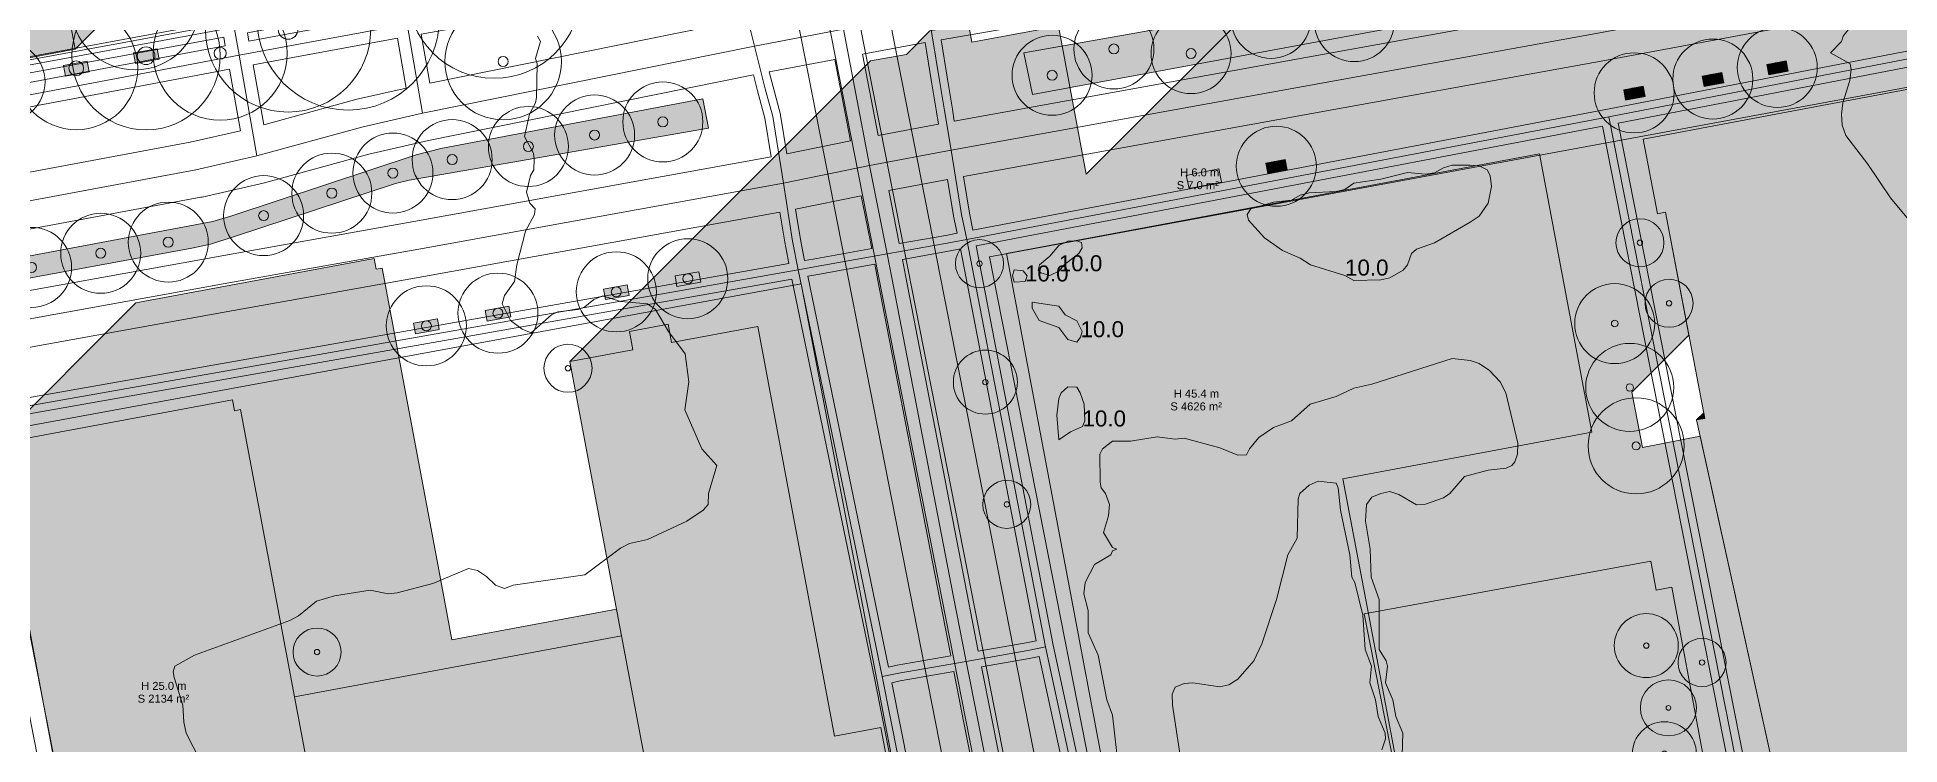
# Model space of a CAD drawing. Header units: metres. Extents: x -8 to 1190, y -11 to 1223.
# Drawn here: x 789.3 to 1022, y 261 to 349.5 of the extents above; entities that cross this region are included whole.
import ezdxf

# ---------------------------------------------------------------- set-up
doc = ezdxf.new("R2010")
doc.units = ezdxf.units.M
doc.header["$MEASUREMENT"] = 0
for name, color, linetype, lineweight, true_color in [('TPX_BUILDING_AREAS_TEXT', 7, 'CONTINUOUS', 0, 0x000000), ('TPX_BUILDING_HEIGHTS_TEXT', 7, 'CONTINUOUS', 0, 0x000000), ('TPX_BUILDINGS', 7, 'CONTINUOUS', 0, 0x000000), ('TPX_BUILDINGS_HATCH', 7, 'CONTINUOUS', 0, 0xf0f0f0), ('TPX_BUILDINGS_SHADOWS_HATCH', 7, 'CONTINUOUS', 0, 0x000000), ('TPX_BUILDINGS_SHADOWS_OUTLINES', 7, 'CONTINUOUS', 0, 0x000000), ('TPX_CADASTRES', 7, 'CONTINUOUS', 0, 0x646464), ('TPX_CONTOUR_LINES_5M', 7, 'CONTINUOUS', 0, 0x969696), ('TPX_CONTOUR_LINES_5M_TEXT', 7, 'CONTINUOUS', 0, 0x000000), ('TPX_RAILWAYS_AXES', 7, 'CONTINUOUS', 0, 0x464646), ('TPX_ROADS_AXES', 7, 'CONTINUOUS', 0, 0x323232), ('TPX_ROADS_CONTOURS', 7, 'CONTINUOUS', 0, 0x646464), ('TPX_VEGETATION_GREEN_SPACES', 7, 'CONTINUOUS', 0, 0x58ba48), ('TPX_VEGETATION_GREEN_SPACES_HATCH', 7, 'CONTINUOUS', 0, 0x58ba48), ('TPX_VEGETATION_TREES_INDIVIDUAL', 7, 'CONTINUOUS', 0, 0x136734)]:
    doc.layers.add(name, color=color, linetype=linetype, lineweight=lineweight, true_color=true_color)
doc.styles.add('TPX_TEXTE', font='arial.ttf')

# ---------------------------------------------------------------- blocks, each defined once
blk = doc.blocks.new('TREETR003_CR030')
at = {"layer": 'TPX_VEGETATION_TREES_INDIVIDUAL'}
for radius in [3, 0.333]:
    blk.add_circle((0, 0, 0.04), radius, dxfattribs=at)
blk = doc.blocks.new('TREETR003_CR035')
at = {"layer": 'TPX_VEGETATION_TREES_INDIVIDUAL'}
for radius in [3.5, 0.292]:
    blk.add_circle((0, 0, 0.04), radius, dxfattribs=at)
blk = doc.blocks.new('TREETR008_CR084')
at = {"layer": 'TPX_VEGETATION_TREES_INDIVIDUAL'}
for radius in [8.36, 0.75]:
    blk.add_circle((0, 0, 0.04), radius, dxfattribs=at)
blk = doc.blocks.new('TREETR006_CR073')
at = {"layer": 'TPX_VEGETATION_TREES_INDIVIDUAL'}
for radius in [7.28, 0.625]:
    blk.add_circle((0, 0, 0.04), radius, dxfattribs=at)
blk = doc.blocks.new('TREETR005_CR060')
at = {"layer": 'TPX_VEGETATION_TREES_INDIVIDUAL'}
for radius in [6, 0.5]:
    blk.add_circle((0, 0, 0.04), radius, dxfattribs=at)
blk = doc.blocks.new('TREETR011_CR093')
at = {"layer": 'TPX_VEGETATION_TREES_INDIVIDUAL'}
for radius in [9.27, 1.1]:
    blk.add_circle((0, 0, 0.04), radius, dxfattribs=at)
blk = doc.blocks.new('TREETR014_CR114')
at = {"layer": 'TPX_VEGETATION_TREES_INDIVIDUAL'}
for radius in [11.39, 1.36]:
    blk.add_circle((0, 0, 0.04), radius, dxfattribs=at)
blk = doc.blocks.new('TREETR005_CR055')
at = {"layer": 'TPX_VEGETATION_TREES_INDIVIDUAL'}
for radius in [5.5, 0.458]:
    blk.add_circle((0, 0, 0.04), radius, dxfattribs=at)
blk = doc.blocks.new('TREETR003_CR040')
at = {"layer": 'TPX_VEGETATION_TREES_INDIVIDUAL'}
for radius in [4, 0.333]:
    blk.add_circle((0, 0, 0.04), radius, dxfattribs=at)
blk = doc.blocks.new('TREETR006_CR050')
at = {"layer": 'TPX_VEGETATION_TREES_INDIVIDUAL'}
for radius in [5, 0.625]:
    blk.add_circle((0, 0, 0.04), radius, dxfattribs=at)
blk = doc.blocks.new('TREETR007_CR080')
at = {"layer": 'TPX_VEGETATION_TREES_INDIVIDUAL'}
for radius in [8, 0.667]:
    blk.add_circle((0, 0, 0.04), radius, dxfattribs=at)
blk = doc.blocks.new('TREETR004_CR050')
at = {"layer": 'TPX_VEGETATION_TREES_INDIVIDUAL'}
for radius in [5, 0.417]:
    blk.add_circle((0, 0, 0.04), radius, dxfattribs=at)
blk = doc.blocks.new('TREETR009_CR077')
at = {"layer": 'TPX_VEGETATION_TREES_INDIVIDUAL'}
for radius in [7.68, 0.914]:
    blk.add_circle((0, 0, 0.04), radius, dxfattribs=at)
blk = doc.blocks.new('TREETR013_CR109')
at = {"layer": 'TPX_VEGETATION_TREES_INDIVIDUAL'}
for radius in [10.86, 1.29]:
    blk.add_circle((0, 0, 0.04), radius, dxfattribs=at)
blk = doc.blocks.new('TREETR012_CR103')
at = {"layer": 'TPX_VEGETATION_TREES_INDIVIDUAL'}
for radius in [10.33, 1.23]:
    blk.add_circle((0, 0, 0.04), radius, dxfattribs=at)

msp = doc.modelspace()

# ---------------------------------------------------------------- hatches: boundary and pattern name
at = {"layer": 'TPX_BUILDINGS_HATCH'}
for points in [[(785.18, 392.19), (769.22, 389.2), (771.04, 379.52), (772.33, 379.77), (773.92, 371.37), (772.05, 371.02), (773.61, 362.79), (775.46, 363.14), (776.96, 355.17), (776.15, 355.02), (778.05, 344.96), (794.03, 347.95), (792.13, 358.02), (790.8, 357.76), (789.64, 363.92), (791.71, 364.31), (789.37, 376.71), (787.31, 376.33), (786.18, 382.35), (787, 382.51), (785.84, 388.65), (785.18, 392.19)], [(1053.81, 348.77), (989.95, 336.74), (991.72, 327.4), (992.73, 327.59), (997.63, 301.81), (996.62, 301.62), (1010, 240.89), (1025.49, 243.81), (1025.77, 242.33), (1056.57, 248.14), (1056.29, 249.61), (1072.08, 252.58), (1053.81, 348.77)], [(976.98, 334.88), (910.4, 322.41), (928.06, 228.71), (934.76, 229.97), (935.16, 227.83), (963.93, 233.21), (963.53, 235.35), (960.53, 251.27), (955.61, 277.4), (952.42, 294.28), (983.54, 300.1), (976.98, 334.88)], [(936.91, 333.01), (932.85, 332.19), (933.19, 330.54), (937.25, 331.36), (936.91, 333.01)], [(863.7, 310.4), (855.83, 308.94), (862.27, 274.65), (871.71, 224.53), (878.29, 225.76), (879.44, 219.61), (890.64, 221.69), (889.97, 225.24), (901.4, 227.37), (894.68, 263.18), (888.91, 262.11), (879.32, 313.31), (868.52, 311.29), (868.09, 313.6), (863.26, 312.7), (863.7, 310.4)], [(813.68, 304.15), (783.93, 298.59), (795.26, 238.35), (797.3, 238.74), (798.79, 230.78), (827.24, 236.1), (821.42, 267.02), (814.68, 302.92), (813.93, 302.78), (813.68, 304.15)], [(862.27, 274.65), (821.42, 267.02), (827.24, 236.1), (832.83, 206.43), (873.69, 214.08), (871.71, 224.53), (862.27, 274.65)]]:
    msp.add_hatch(color=256, dxfattribs=at).paths.add_polyline_path(points)
at = {"layer": 'TPX_BUILDINGS_SHADOWS_HATCH'}
for points in [[(802.1, 422.08), (769.22, 389.2), (785.18, 392.19), (785.84, 388.65), (787, 382.51), (786.18, 382.35), (787.31, 376.33), (789.37, 376.71), (791.71, 364.31), (789.64, 363.92), (790.8, 357.76), (792.13, 358.02), (794.03, 347.95), (826.91, 380.83), (825.01, 390.9), (823.68, 390.64), (822.78, 395.39), (824.59, 397.19), (822.25, 409.59), (820.2, 409.21), (819.65, 412.1), (806.23, 409.57), (804.41, 419.11), (805.46, 419.32), (804.84, 422.6), (802.1, 422.08)], [(801.6, 316.27), (783.93, 298.59), (813.68, 304.15), (813.93, 302.78), (814.68, 302.92), (821.42, 267.02), (862.27, 274.65), (861.64, 277.98), (841.09, 274.14), (839.1, 284.7), (832.35, 320.6), (831.61, 320.46), (831.36, 321.82), (801.6, 316.27)], [(997.5, 302.5), (996.62, 301.62), (997.63, 301.81), (997.5, 302.5)]]:
    msp.add_hatch(color=256, dxfattribs=at).paths.add_polyline_path(points)
h = msp.add_hatch(color=256, dxfattribs=at)
h.paths.add_polyline_path([(820.76, 197.94), (806.69, 183.87), (836.02, 189.59), (840.65, 165.95), (844.31, 166.66), (847.28, 151.46), (843.73, 150.78), (848.34, 127.27), (856.49, 135.43), (845.69, 189.97), (905.07, 201.65), (917.36, 139.52), (916.85, 139.42), (914.25, 136.81), (913.85, 138.83), (857.99, 127.84), (857.85, 128.59), (836.26, 124.42), (823.99, 112.15), (901.47, 127.13), (902.15, 123.62), (906.22, 124.41), (910.47, 102.59), (911.38, 97.88), (920.42, 99.63), (925.91, 71.36), (917.29, 69.69), (921.09, 50.11), (922.2, 44.43), (907.92, 41.66), (909.52, 33.38), (859.88, 23.78), (843.21, 7.11), (873.49, 12.9), (875.98, 0), (889.94, 0), (886.76, 13.78), (886.21, 16.22), (941.2, 27.18), (946.63, 0), (971.8, 0), (969.06, 13.62), (960.15, 57.8), (968.89, 59.55), (967.59, 65.96), (936.16, 59.69), (936.11, 59.97), (978.93, 102.79), (973.41, 101.7), (967.92, 129.23), (967.32, 132.23), (960.89, 130.95), (961.3, 128.86), (950.16, 126.65), (943.77, 158.69), (944.71, 158.87), (944.19, 161.47), (938.14, 160.31), (939.31, 161.47), (931.01, 203.11), (948.79, 206.64), (947.72, 211.96), (980.05, 218.37), (986.46, 186.29), (999.41, 188.86), (1000.36, 184.08), (1007.79, 146.81), (1015.14, 109.96), (1003.67, 107.69), (974.26, 78.28), (1019.42, 87.35), (1031.95, 25.21), (1037.02, 0), (1050.86, 0), (1055.22, 4.36), (1055.04, 5.24), (1052.65, 14.83), (1050.31, 28.52), (1038.61, 90.39), (1101.74, 102.52), (1113.86, 39.95), (1115.19, 31.82), (1116.17, 26.52), (1106.13, 24.67), (1106.71, 21.57), (1099.18, 20.19), (1098.61, 23.29), (1083.08, 20.43), (1084.08, 15.6), (1117.36, 22.46), (1122.01, 0), (1141.64, 0), (1135.67, 31.11), (1134.43, 37.86), (1133.31, 44), (1124.2, 90.89), (1127.67, 91.56), (1126.46, 97.9), (1128.2, 98.34), (1126.92, 105.47), (1156.02, 111.37), (1157.69, 102.89), (1171.48, 105.51), (1171.23, 106.82), (1176.69, 107.86), (1177.96, 101.21), (1182.56, 102.09), (1184.57, 91.62), (1184.57, 144.83), (1162.74, 140.41), (1168.24, 145.92), (1158.22, 144.02), (1159.56, 137.23), (1158.47, 137.02), (1146, 124.55), (1144.13, 134.22), (1118.27, 129.17), (1117.34, 133.89), (1116.58, 138.22), (1105.52, 136.09), (1099.25, 167.18), (1054.1, 158.12), (1041.12, 145.14), (1035.3, 174.32), (1037.28, 176.3), (1036.04, 182.51), (1023.36, 180.13), (1016.57, 215.9), (1013.66, 215.33), (1010.25, 232.41), (1016.78, 238.94), (1016.17, 242.05), (1010, 240.89), (997.07, 299.61), (989.84, 298.19), (988.54, 305.1), (995.65, 312.21), (992.73, 327.59), (991.72, 327.4), (989.95, 336.74), (1053.81, 348.77), (1072.08, 252.58), (1087.43, 267.92), (1069.15, 364.12), (1011.67, 353.28), (1009.08, 366.99), (942.5, 354.51), (920.33, 332.35), (916.86, 350.86), (906.07, 348.84), (905.64, 351.14), (900.81, 350.25), (897.89, 347.32), (893.38, 346.49), (855.83, 308.94), (863.7, 310.4), (863.26, 312.7), (868.09, 313.6), (868.52, 311.29), (879.32, 313.31), (888.91, 262.11), (894.68, 263.18), (901.4, 227.37), (889.97, 225.24), (890.64, 221.69), (879.44, 219.61), (878.8, 223.08), (877.31, 221.59), (876.59, 225.44), (871.71, 224.53), (873.69, 214.08), (868.9, 213.18), (851.61, 195.89), (850.09, 203.66), (820.76, 197.94)])
h.paths.add_polyline_path([(910.4, 322.41), (976.98, 334.88), (983.54, 300.1), (952.42, 294.28), (955.61, 277.4), (960.53, 251.27), (985.15, 255.88), (988.56, 256.52), (988.4, 257.37), (997.12, 259.01), (999.27, 247.58), (994.79, 246.74), (995.8, 241.39), (963.53, 235.35), (963.93, 233.21), (935.16, 227.83), (934.76, 229.97), (928.06, 228.71), (910.4, 322.41)], flags=16)
h.paths.add_polyline_path([(932.85, 332.19), (936.91, 333.01), (937.25, 331.36), (933.19, 330.54), (932.85, 332.19)], flags=16)
at = {"layer": 'TPX_VEGETATION_GREEN_SPACES_HATCH'}
for points in [[(1002.56, 363.49), (912.56, 347.5), (913.63, 342.32), (1003.25, 358.94), (1006.23, 359.56), (1008.75, 360.2), (1029.29, 366.82), (1031.9, 367.46), (1075.66, 375.38), (1074.73, 381.22), (1059.31, 376.23), (1035.16, 372.1), (1031.36, 371.36), (1027.37, 370.38), (1010.66, 365.51), (1006.23, 364.18), (1002.56, 363.49)], [(804.25, 348.03), (801.29, 347.5), (801.53, 346.17), (804.5, 346.71), (804.25, 348.03)], [(795.51, 346.47), (792.55, 345.93), (792.79, 344.6), (795.76, 345.14), (795.51, 346.47)], [(999.76, 345.06), (997.33, 344.59), (997.57, 343.3), (1000, 343.77), (999.76, 345.06)], [(1007.82, 346.51), (1005.39, 346.04), (1005.63, 344.75), (1008.06, 345.22), (1007.82, 346.51)], [(989.94, 343.34), (987.51, 342.87), (987.75, 341.58), (990.18, 342.05), (989.94, 343.34)], [(811.22, 326.41), (781.73, 320.89), (782.29, 318.28), (808.58, 323.1), (810.94, 323.6), (813.91, 324.56), (834.05, 331.18), (835.73, 331.59), (873.16, 338.08), (872.43, 341.78), (839.69, 335.55), (836.63, 334.78), (813.6, 327.14), (811.22, 326.41)], [(945.22, 334.17), (942.79, 333.7), (943.04, 332.41), (945.47, 332.88), (945.22, 334.17)], [(871.93, 320.15), (868.97, 319.63), (869.2, 318.29), (872.18, 318.83), (871.93, 320.15)], [(862.99, 318.53), (860.03, 317.99), (860.27, 316.67), (863.24, 317.2), (862.99, 318.53)], [(839.27, 314.27), (836.3, 313.73), (836.54, 312.4), (839.51, 312.94), (839.27, 314.27)], [(848.21, 315.85), (845.25, 315.31), (845.49, 313.98), (848.46, 314.52), (848.21, 315.85)]]:
    msp.add_hatch(color=256, dxfattribs=at).paths.add_polyline_path(points)

# ---------------------------------------------------------------- linework, layer by layer
at = {"layer": 'TPX_BUILDINGS', "elevation": 0.04}
for points in [[(785.18, 392.19), (769.22, 389.2), (771.04, 379.52), (772.33, 379.77), (773.92, 371.37), (772.05, 371.02), (773.61, 362.79), (775.46, 363.14), (776.96, 355.17), (776.15, 355.02), (778.05, 344.96), (794.03, 347.95), (792.13, 358.02), (790.8, 357.76), (789.64, 363.92), (791.71, 364.31), (789.37, 376.71), (787.31, 376.33), (786.18, 382.35), (787, 382.51), (785.84, 388.65)], [(1053.81, 348.77), (989.95, 336.74), (991.72, 327.4), (992.73, 327.59), (997.63, 301.81), (996.62, 301.62), (1010, 240.89), (1025.49, 243.81), (1025.77, 242.33), (1056.57, 248.14), (1056.29, 249.61), (1072.08, 252.58)], [(976.98, 334.88), (910.4, 322.41), (928.06, 228.71), (934.76, 229.97), (935.16, 227.83), (963.93, 233.21), (963.53, 235.35), (960.53, 251.27), (955.61, 277.4), (952.42, 294.28), (983.54, 300.1)], [(936.91, 333.01), (932.85, 332.19), (933.19, 330.54), (937.25, 331.36)], [(863.7, 310.4), (855.83, 308.94), (862.27, 274.65), (871.71, 224.53), (878.29, 225.76), (879.44, 219.61), (890.64, 221.69), (889.97, 225.24), (901.4, 227.37), (894.68, 263.18), (888.91, 262.11), (879.32, 313.31), (868.52, 311.29), (868.09, 313.6), (863.26, 312.7)], [(813.68, 304.15), (783.93, 298.59), (795.26, 238.35), (797.3, 238.74), (798.79, 230.78), (827.24, 236.1), (821.42, 267.02), (814.68, 302.92), (813.93, 302.78)], [(862.27, 274.65), (821.42, 267.02), (827.24, 236.1), (832.83, 206.43), (873.69, 214.08), (871.71, 224.53)]]:
    msp.add_lwpolyline(points, close=True, dxfattribs=at)
at = {"layer": 'TPX_BUILDINGS_SHADOWS_OUTLINES', "elevation": 0.04}
for points in [[(787.31, 376.33), (789.37, 376.71), (791.71, 364.31), (789.64, 363.92), (790.8, 357.76), (792.13, 358.02), (794.03, 347.95), (826.91, 380.83), (825.01, 390.9), (823.68, 390.64), (822.78, 395.39), (824.59, 397.19), (822.25, 409.59), (820.2, 409.21), (819.65, 412.1), (806.23, 409.57), (804.41, 419.11), (805.46, 419.32), (804.84, 422.6), (802.1, 422.08), (769.22, 389.2)], [(1069.15, 364.12), (1011.67, 353.28), (1009.08, 366.99), (942.5, 354.51), (920.33, 332.35), (916.86, 350.86), (906.07, 348.84), (905.64, 351.14), (900.81, 350.25), (897.89, 347.32), (893.38, 346.49), (855.83, 308.94), (863.7, 310.4), (863.26, 312.7), (868.09, 313.6), (868.52, 311.29), (879.32, 313.31), (888.91, 262.11), (894.68, 263.18), (901.4, 227.37)], [(1010, 240.89), (997.07, 299.61), (989.84, 298.19), (988.54, 305.1), (995.65, 312.21), (992.73, 327.59), (991.72, 327.4), (989.95, 336.74), (1053.81, 348.77)]]:
    msp.add_lwpolyline(points, dxfattribs=at)
for points in [[(910.4, 322.41), (976.98, 334.88), (983.54, 300.1), (952.42, 294.28), (955.61, 277.4), (960.53, 251.27), (985.15, 255.88), (988.56, 256.52), (988.4, 257.37), (997.12, 259.01), (999.27, 247.58), (994.79, 246.74), (995.8, 241.39), (963.53, 235.35), (963.93, 233.21), (935.16, 227.83), (934.76, 229.97), (928.06, 228.71)], [(932.85, 332.19), (936.91, 333.01), (937.25, 331.36), (933.19, 330.54)], [(801.6, 316.27), (783.93, 298.59), (813.68, 304.15), (813.93, 302.78), (814.68, 302.92), (821.42, 267.02), (862.27, 274.65), (861.64, 277.98), (841.09, 274.14), (839.1, 284.7), (832.35, 320.6), (831.61, 320.46), (831.36, 321.82)], [(997.5, 302.5), (996.62, 301.62), (997.63, 301.81)]]:
    msp.add_lwpolyline(points, close=True, dxfattribs=at)
at = {"layer": 'TPX_CADASTRES', "elevation": 0.02}
msp.add_lwpolyline([(773.79, 343.96), (875.47, 362.7), (865.7, 414.52), (832.9, 408.57), (822.74, 462.45), (855.53, 468.49), (843.04, 534.74), (840.47, 548.37), (835.19, 547.39), (814.88, 543.65), (811.98, 559.01), (826.76, 561.74), (837.57, 563.73), (836.18, 571.13), (835.22, 576.2), (826.14, 624.36), (792.86, 617.91), (769.77, 613.43)], dxfattribs=at)
for points in [[(1053.71, 348.88), (908.24, 322.01), (927.64, 223.62), (964.35, 230.36), (955.08, 277.39), (990.91, 283.97), (991.58, 280.36), (993.51, 280.71), (1001.58, 237.2), (1073.03, 250.33)], [(884.71, 318.63), (783.4, 300.03), (802.9, 200.52), (803.82, 200.69), (797.85, 231.17), (828.32, 236.89), (834.29, 206.41), (903.68, 219.45)], [(990.91, 283.97), (955.08, 277.39), (964.35, 230.36), (1001.58, 237.2), (993.51, 280.71), (991.58, 280.36)]]:
    msp.add_lwpolyline(points, close=True, dxfattribs=at)
at = {"layer": 'TPX_CONTOUR_LINES_5M', "elevation": 0.05}
for points in [[(1022.98, 358.68), (1021.97, 358.08), (1020.36, 356.58), (1019.9, 355.89), (1019.73, 354.34), (1018.62, 353.7), (1018.34, 353.1), (1016.6, 351.7), (1014.91, 349.61), (1014.72, 348.92), (1013.34, 347.52), (1015.81, 346.13), (1015.93, 345.43), (1015.75, 344.04), (1014.9, 341.25), (1014.73, 339.85), (1014.79, 338.46), (1015.26, 337.16), (1018.02, 333.58), (1020.85, 329.38), (1023.7, 325.91)], [(809.64, 259.06), (807.88, 262.47), (807.57, 263.87), (807.47, 265.96), (806.36, 269.44), (806.27, 270.14), (806.46, 270.84), (808.92, 272.23), (820.82, 276.57), (821.93, 277.15), (824.17, 278.98), (826.4, 279.64), (830.87, 280.37), (833.11, 279.9), (834.23, 280.03), (838.7, 281.17), (843.17, 283.08), (844.28, 282.79), (845.4, 282.06), (846.52, 280.97), (847.64, 280.55), (848.75, 280.97), (857.69, 282.27), (862.16, 285.58), (863.28, 286.17), (865.52, 286.69), (870.44, 288.96), (872.5, 290.36), (873.09, 291.05), (873.15, 292.45), (874.17, 295.93), (872.32, 298.03), (870.18, 302.91), (870.69, 306.39), (870.22, 309.88), (868.14, 312.67), (866.51, 315.45), (865.52, 316.15), (862.16, 316.41), (859.93, 317.12), (858.81, 316.69), (857.69, 315.78), (856.88, 315.45), (854.34, 315.12), (853.54, 314.76), (850.99, 312.51), (849.87, 312.99), (848.42, 314.06), (847.37, 316.15), (847.64, 317.18), (848.9, 318.94), (849.19, 321.03), (850.3, 325.21), (851.41, 327.3), (851.47, 328), (850.83, 328.7), (850.42, 330.09), (850.91, 332.18), (851.32, 332.88), (851.37, 334.28), (851.26, 334.97), (850.16, 337.06), (850.8, 339.85), (851.52, 341.25), (851.64, 341.94), (851.75, 346.13), (851.51, 346.82), (852.16, 348.92), (851.79, 349.61)], [(964.97, 333.13), (963.86, 332.52), (962.74, 332.35), (960.5, 332.56), (957.15, 331.7), (953.8, 331.24), (952.68, 330.41), (951.56, 330.19), (948.21, 330), (947.09, 329.72), (945.98, 329.11), (943.74, 328.86), (940.91, 328), (940.45, 327.3), (940.63, 326.61), (942.62, 324.4), (944.86, 322.8), (947.09, 321.84), (948.35, 321.03), (952.68, 319.67), (953.8, 319.07), (957.15, 319.14), (958.27, 319.37), (959.95, 320.33), (960.51, 321.03), (960.99, 322.42), (961.62, 322.99), (963.86, 323.78), (968.33, 326.36), (969.44, 327.08), (970.55, 328.7), (970.97, 330.79), (970.81, 332.18), (970.45, 332.88), (969.44, 333.37), (968.33, 333.49), (966.09, 333.46), (964.97, 333.13)], [(918.04, 323.99), (916.92, 323.41), (915.8, 322.1), (914.5, 321.03), (914.34, 320.33), (914.69, 320), (915.8, 319.7), (916.92, 320.21), (917.6, 321.03), (919.44, 322.42), (919.83, 323.12), (919.74, 323.82), (919.16, 324.02), (918.04, 323.99)], [(911.33, 320.38), (911.12, 319.64), (911.33, 318.83), (912.7, 318.94), (912.97, 319.64), (912.45, 320.26), (911.33, 320.38)], [(913.57, 316.36), (913.57, 315.58), (914.45, 314.06), (916.92, 313.19), (918.04, 311.7), (919.16, 311.34), (919.63, 311.97), (919.82, 312.67), (919.16, 314), (917.72, 314.76), (916.92, 315.86), (913.57, 316.36)], [(966.09, 309.29), (956.03, 306.1), (953.8, 305.61), (951.56, 304.55), (948.31, 303.6), (945.98, 301.52), (943.74, 300.67), (941.92, 299.42), (940.75, 298.03), (940.39, 297.26), (939.27, 297.24), (937.04, 298.14), (932.57, 299.34), (931.45, 299.22), (929.21, 299.53), (925.86, 298.96), (923.63, 298.96), (922.39, 298.03), (922.05, 297.33), (922.08, 293.84), (922.22, 293.15), (922.76, 292.45), (923.24, 291.05), (923.14, 289.66), (922.5, 287.57), (923.63, 285.7), (924.15, 285.48), (923.63, 285.26), (923.4, 284.78), (921.39, 283.56), (920.23, 281.29), (920.04, 279.9), (920.6, 277.81), (920.58, 275.02), (921.84, 272.23), (922.94, 266.65), (923.63, 264.74), (924.74, 254.79)], [(959.73, 256.89), (959.89, 262.47), (959.04, 264.56), (958.65, 266.65), (957.76, 268.75), (957.97, 270.84), (957.83, 271.53), (956.96, 272.93), (956.95, 279.2), (955.96, 281.99), (955.81, 285.48), (955.24, 288.96), (955.38, 291.05), (956.03, 291.98), (957.14, 292.45), (958.27, 292.69), (959.39, 292.31), (961.62, 291), (962.74, 291.09), (964.97, 291.88), (965.8, 292.45), (967.62, 294.54), (970.56, 295.33), (972.8, 295.61), (973.52, 295.93), (973.91, 296.38), (974.25, 297.33), (974.26, 298.72), (972.76, 305), (972.05, 306.39), (970.74, 307.79), (969.44, 308.7), (968.33, 309.06), (966.09, 309.29)], [(918.04, 305.75), (917.21, 305), (916.91, 304.3), (916.66, 302.21), (916.92, 299.12), (918.38, 300.12), (919.88, 300.81), (920.19, 301.51), (920.1, 303.6), (919.6, 305), (919.16, 305.73), (918.04, 305.75)], [(949.33, 293.96), (948.21, 293.47), (947.04, 292.45), (946.82, 291.75), (946.7, 286.87), (945.55, 284.78), (944.14, 279.2), (942.27, 273.63), (941.3, 271.53), (939.27, 269.22), (938.15, 268.5), (937.04, 268.29), (933.68, 268.78), (932.57, 268.67), (931.45, 268.22), (931.08, 267.35), (931.11, 265.96), (933.05, 253.41)], [(957.28, 260.38), (957.72, 261.77), (957.71, 262.47), (956.81, 264.56), (956.48, 266.65), (955.8, 268.75), (955.98, 270.84), (955.2, 272.93), (954.92, 277.22), (953.9, 281.29), (953.55, 281.99), (953.28, 284.78), (952.13, 290.36), (951.83, 293.15), (951.56, 293.72), (949.33, 293.96)]]:
    msp.add_lwpolyline(points, dxfattribs=at)
at = {"layer": 'TPX_RAILWAYS_AXES', "elevation": 0.03}
for points in [[(722.46, 1218.59), (758.46, 1044), (792.67, 863.15), (833.81, 650.85), (840.42, 586.33), (846.61, 543.34), (856.45, 493.04), (884.29, 351.45), (916.92, 185.38), (919.58, 171.87), (926.28, 137.79), (935.34, 69.5), (942.77, 31.69), (949, 0)], [(968.98, 0), (962.05, 35.36), (954.91, 73.39), (937.42, 139.94), (934.76, 153.49), (895.39, 353.76), (867.6, 495.21), (857.4, 545.98), (849.42, 587.62), (842.81, 652.13), (802.16, 864.65), (767.5, 1045.86), (734.29, 1218.59)], [(960.86, 0), (954.23, 33.88), (946.95, 71.82), (933.71, 139.22), (931.06, 152.71), (930.22, 156.97), (927.57, 170.42), (891.69, 352.99), (863.88, 494.49), (855.24, 526.27), (841.36, 554.35), (823.35, 579.93), (801.65, 602.4), (776.79, 621.19)], [(774.21, 615.9), (798.51, 597.87), (819.78, 576.27), (837.53, 551.63), (851.32, 524.54), (860.16, 493.76), (887.99, 352.22), (920.63, 186.17), (923.31, 172.5), (923.9, 169.47), (926.57, 155.95), (929.99, 138.51), (943.24, 71.05), (950.67, 33.27), (957.15, 0)]]:
    msp.add_lwpolyline(points, dxfattribs=at)
at = {"layer": 'TPX_ROADS_AXES', "elevation": 0.03}
for points in [[(837.43, 339.98), (835.51, 351.08), (834.86, 354.57), (834.55, 356.67), (835.85, 364.52), (839.92, 372.89), (838.87, 384.09), (835.64, 391.71), (829.03, 396.76), (821.46, 398.52), (812.91, 396.34), (807.2, 392.97), (805.65, 392.05), (801.42, 386.37), (801.2, 379.23)], [(783.4, 345.1), (809.69, 349.94), (813.89, 350.71), (834.86, 354.57), (839.77, 355.47), (865.2, 360.15), (867.29, 360.37), (869.82, 360.19), (872.48, 359.59), (874.72, 359.27), (876.4, 359.34), (879.17, 359.9), (887.94, 361.35), (896.79, 362.8), (898.28, 363.06), (898.8, 363.15), (1049.51, 390.04)], [(801.2, 379.23), (803.68, 368.7), (810.5, 362.08), (813.49, 352.72), (813.89, 350.71), (814.5, 347.2), (816.73, 334.64)], [(893.26, 333.43), (903.45, 335.33), (983.61, 349.84), (1032.45, 358.96), (1057.98, 363.7), (1085.91, 368.99), (1092, 370.39), (1100.88, 372.14)], [(878.84, 356.75), (876.74, 357.49), (873.98, 357.68), (871.54, 357.54), (835.51, 351.08), (814.5, 347.2), (798.52, 344.18), (784.1, 341.47)], [(877.11, 355.57), (878.91, 348.35), (880.24, 343.01), (881.17, 339.55), (882.5, 331.24), (883.66, 323.99), (884.35, 320.39), (894.86, 269.57), (904.82, 219.38), (905.22, 217.15), (906.21, 212.2), (907.07, 207.82), (907.81, 204.69), (922.25, 133.97), (927.41, 105.99), (935.51, 62.03), (937.17, 53.33), (941.02, 33.22), (947.21, 2.89), (947.8, 0)], [(776.73, 301.37), (779.94, 301.93), (884.35, 320.39), (886.39, 320.76), (895.46, 322.38), (902.97, 323.71), (905.42, 324.17), (985.65, 339.5), (1042.63, 350.54), (1047.01, 351.4), (1054.63, 352.77)], [(925.93, 223.9), (915.25, 273.26), (905.42, 324.17), (904.76, 327.3), (903.45, 335.33), (902.63, 340.3), (902.02, 344.05), (900.65, 352.43)], [(890.01, 350.46), (878.91, 348.35), (837.43, 339.98), (829.83, 338.24), (816.73, 334.64), (809.09, 332.9), (780.7, 327.61), (775.41, 326.59), (768.76, 325.28)], [(890.01, 350.46), (893.26, 333.43)], [(1007.29, 229.83), (1005.85, 237.16), (985.65, 339.5)], [(771.22, 311.13), (777.99, 312.4), (813.19, 318.75), (836.94, 322.99), (882.5, 331.24), (893.26, 333.43)], [(905.33, 271.45), (903.71, 279.71), (896.04, 319.37), (895.46, 322.38), (893.26, 333.43)], [(894.86, 269.57), (896.92, 269.98), (905.33, 271.45), (913.05, 272.8), (915.25, 273.26)], [(905.33, 271.45), (906.83, 263.91), (915.38, 220.74), (916.82, 213.72)]]:
    msp.add_lwpolyline(points, dxfattribs=at)
at = {"layer": 'TPX_ROADS_CONTOURS', "elevation": 0.03}
for points in [[(764.53, 389.84), (768.98, 392.34), (789.84, 395.63), (790.44, 394.08), (795.92, 370.28), (795.99, 370.07), (799.86, 362.01), (800.11, 361.69), (806.01, 356.5), (807.84, 352.32), (808.38, 350.71), (783.22, 346.09), (783.16, 346.07), (780.84, 345.49), (776.68, 344.25), (774.34, 343.62), (773.3, 343.4)], [(902.2, 349.14), (994.18, 365.05), (994.29, 365.07), (1007.25, 367.76), (1007.33, 367.78), (1046.45, 376.9), (1058.39, 379.37), (1079.1, 383.28), (1079.65, 383.37), (1080.43, 382.29), (1080.52, 382.18), (1085.49, 377.02), (1088.52, 373.18), (1085.2, 372.42), (1057.34, 367.14), (1031.81, 362.4), (982.97, 353.28), (903.86, 338.96), (903.62, 340.47), (903.01, 344.21)], [(905, 332.05), (984.23, 346.4), (984.25, 346.4), (1033.09, 355.52), (1057.26, 360.01), (1058.48, 354.49), (1056.59, 354.16), (1054.45, 353.76), (1046.84, 352.39), (1042.44, 351.52), (985.46, 340.48), (906.19, 325.34), (905.74, 327.48)], [(837.24, 349.86), (871.72, 356.05), (873.97, 356.18), (876, 356.04), (876.14, 355.33), (877.08, 351.55), (838.31, 343.72)], [(815.54, 349.99), (833.57, 353.32), (833.76, 352.28), (815.72, 348.95)], [(986.82, 338.7), (1042.82, 349.56), (1047.2, 350.42), (1053.84, 351.62), (1074.17, 252), (1074.18, 251.54), (1073.8, 250.97), (1073.07, 250.37), (1006.64, 238.32)], [(773.67, 341.43), (774.83, 341.68), (777.24, 342.33), (781.39, 343.57), (783.61, 344.13), (809.87, 348.95), (812.59, 349.45), (812.77, 348.4), (798.24, 345.66), (783.83, 342.95), (782.3, 342.67), (782.13, 342.63), (780.14, 342.02), (780.07, 342), (777.04, 340.92), (774.56, 340.13), (773.94, 339.99)], [(816.24, 346), (834.29, 349.33), (835.37, 343.1), (829.05, 341.66), (828.91, 341.62), (817.57, 338.5)], [(892.39, 347.34), (900.23, 348.79), (901.03, 343.89), (901.64, 340.14), (901.9, 338.6), (894.33, 337.19)], [(774.51, 337.05), (775.28, 337.22), (775.41, 337.25), (777.97, 338.06), (778.02, 338.08), (781.05, 339.16), (782.92, 339.73), (784.38, 340), (798.8, 342.71), (813.29, 345.45), (814.65, 337.76), (808.38, 336.33), (780.06, 331.05), (775.77, 330.22), (774.68, 336.25)], [(777.02, 323.34), (781.35, 324.17), (809.73, 329.46), (809.87, 329.49), (817.5, 331.23), (817.65, 331.27), (830.69, 334.85), (838.17, 336.56), (878.78, 344.75), (879.27, 342.77), (880.19, 339.34), (880.96, 334.52), (836.32, 326.44), (812.57, 322.19), (778.35, 316.02), (778.1, 317.44), (777.95, 318.2), (777.59, 320.15)], [(880.74, 345.13), (888.95, 346.69), (890.89, 336.52), (882.93, 334.9), (882.16, 339.7), (882.14, 339.81), (881.21, 343.26)], [(906.59, 323.38), (984.86, 338.33), (1004.66, 237.98), (926.71, 225.05), (916.23, 273.46)], [(895.66, 330.32), (903.03, 331.69), (903.77, 327.14), (903.78, 327.09), (904.23, 324.97), (902.79, 324.69), (896.99, 323.66)], [(884.03, 327.98), (892.23, 329.65), (893.54, 323.05), (886.22, 321.74), (885.15, 321.55), (884.64, 324.16)], [(779.6, 309.13), (813.81, 315.3), (837.56, 319.55), (882.07, 327.61), (882.67, 323.83), (883.18, 321.2), (780.74, 303.09), (780.06, 306.57)], [(897.37, 321.7), (903.14, 322.73), (904.62, 323), (914.08, 274.03), (912.86, 273.78), (906.86, 272.73), (905.43, 280.04), (897.76, 319.7)], [(781.12, 301.12), (883.57, 319.24), (893.88, 269.37), (903.64, 220.18), (800.86, 200.5)], [(885.54, 319.59), (886.57, 319.77), (893.92, 321.09), (894.32, 319.04), (902, 279.38), (903.41, 272.13), (896.74, 270.97), (895.64, 270.74)], [(896.04, 268.78), (897.1, 269), (903.8, 270.17), (905.11, 263.57), (913.45, 221.5), (907.01, 220.68), (905.62, 220.5)], [(907.25, 270.77), (913.22, 271.81), (914.48, 272.08), (924.9, 223.97), (924.59, 223.1), (916.92, 221.97), (908.55, 264.25)]]:
    msp.add_lwpolyline(points, close=True, dxfattribs=at)
at = {"layer": 'TPX_VEGETATION_GREEN_SPACES', "elevation": 0}
for points in [[(1002.56, 363.49), (912.56, 347.5), (913.63, 342.32), (1003.25, 358.94), (1006.23, 359.56), (1008.75, 360.2), (1029.29, 366.82), (1031.9, 367.46), (1075.66, 375.38), (1074.73, 381.22), (1059.31, 376.23), (1035.16, 372.1), (1031.36, 371.36), (1027.37, 370.38), (1010.66, 365.51), (1006.23, 364.18)], [(804.25, 348.03), (801.29, 347.5), (801.53, 346.17), (804.5, 346.71)], [(795.51, 346.47), (792.55, 345.93), (792.79, 344.6), (795.76, 345.14)], [(999.76, 345.06), (997.33, 344.59), (997.57, 343.3), (1000, 343.77)], [(1007.82, 346.51), (1005.39, 346.04), (1005.63, 344.75), (1008.06, 345.22)], [(989.94, 343.34), (987.51, 342.87), (987.75, 341.58), (990.18, 342.05)], [(811.22, 326.41), (781.73, 320.89), (782.29, 318.28), (808.58, 323.1), (810.94, 323.6), (813.91, 324.56), (834.05, 331.18), (835.73, 331.59), (873.16, 338.08), (872.43, 341.78), (839.69, 335.55), (836.63, 334.78), (813.6, 327.14)], [(945.22, 334.17), (942.79, 333.7), (943.04, 332.41), (945.47, 332.88)], [(871.93, 320.15), (868.97, 319.63), (869.2, 318.29), (872.18, 318.83)], [(862.99, 318.53), (860.03, 317.99), (860.27, 316.67), (863.24, 317.2)], [(839.27, 314.27), (836.3, 313.73), (836.54, 312.4), (839.51, 312.94)], [(848.21, 315.85), (845.25, 315.31), (845.49, 313.98), (848.46, 314.52)]]:
    msp.add_lwpolyline(points, close=True, dxfattribs=at)

# ---------------------------------------------------------------- block references
at = {"layer": 'TPX_VEGETATION_TREES_INDIVIDUAL'}
for name, p in [('TREETR013_CR109', (846.36, 355.19, 0.04)), ('TREETR014_CR114', (828.11, 351.74, 0.04)), ('TREETR007_CR080', (801.5, 353.37, 0.04)), ('TREETR012_CR103', (820.61, 350.44, 0.04)), ('TREETR011_CR093', (802.87, 347.15, 0.04)), ('TREETR006_CR050', (943.44, 351.82, 0.04)), ('TREETR006_CR050', (953.84, 351.41, 0.04)), ('TREETR008_CR084', (812.13, 347.45, 0.04)), ('TREETR009_CR077', (794.15, 345.58, 0.04)), ('TREETR006_CR073', (847.48, 346.43, 0.04)), ('TREETR006_CR050', (923.8, 347.99, 0.04)), ('TREETR006_CR050', (933.44, 347.42, 0.04)), ('TREETR006_CR050', (916.08, 344.7, 0.04)), ('TREETR006_CR050', (998.64, 344.23, 0.04)), ('TREETR006_CR050', (1006.7, 345.68, 0.04)), ('TREETR006_CR050', (785.24, 343.9, 0.04)), ('TREETR006_CR050', (988.81, 342.51, 0.04)), ('TREETR006_CR050', (858.91, 337.24, 0.04)), ('TREETR006_CR050', (867.44, 338.88, 0.04)), ('TREETR006_CR050', (850.64, 335.8, 0.04)), ('TREETR006_CR050', (833.71, 332.48, 0.04)), ('TREETR006_CR050', (841.12, 334.17, 0.04)), ('TREETR006_CR050', (944.1, 333.34, 0.04)), ('TREETR006_CR050', (826.08, 329.97, 0.04)), ('TREETR006_CR050', (817.56, 327.16, 0.04)), ('TREETR006_CR050', (805.64, 323.85, 0.04)), ('TREETR006_CR050', (797.2, 322.46, 0.04)), ('TREETR003_CR030', (989.54, 323.78, 0.04)), ('TREETR006_CR050', (788.57, 320.69, 0.04)), ('TREETR006_CR050', (870.56, 319.28, 0.04)), ('TREETR003_CR030', (907.01, 321.16, 0.04)), ('TREETR006_CR050', (861.63, 317.64, 0.04)), ('TREETR006_CR050', (846.84, 314.97, 0.04)), ('TREETR003_CR030', (993.17, 316.21, 0.04)), ('TREETR006_CR050', (837.89, 313.39, 0.04)), ('TREETR004_CR050', (986.38, 313.67, 0.04)), ('TREETR003_CR030', (855.59, 308.09, 0.04)), ('TREETR003_CR040', (907.74, 306.35, 0.04)), ('TREETR005_CR055', (988.26, 305.69, 0.04)), ('TREETR005_CR060', (989.06, 298.39, 0.04)), ('TREETR003_CR030', (910.42, 291.07, 0.04)), ('TREETR003_CR040', (990.33, 273.42, 0.04)), ('TREETR003_CR030', (824.24, 272.62, 0.04)), ('TREETR003_CR030', (997.29, 271.31, 0.04)), ('TREETR003_CR035', (993.09, 265.64, 0.04)), ('TREETR003_CR040', (992.59, 259.91, 0.04))]:
    msp.add_blockref(name, p, dxfattribs=at)

# ---------------------------------------------------------------- texts
at = {"layer": 'TPX_BUILDING_AREAS_TEXT', "style": 'TPX_TEXTE'}
for s, p in [('S 7.0 m²', (931.65, 330.47, 0.05)), ('S 4626 m²', (930.86, 302.82, 0.05)), ('S 2134 m²', (801.82, 266.29, 0.05))]:
    msp.add_text(s, height=1, dxfattribs=at).set_placement(p)
at = {"layer": 'TPX_BUILDING_HEIGHTS_TEXT', "style": 'TPX_TEXTE'}
for s, p in [('H 6.0 m', (932.08, 332.07, 0.05)), ('H 45.4 m', (931.28, 304.42, 0.05)), ('H 25.0 m', (802.25, 267.89, 0.05))]:
    msp.add_text(s, height=1, dxfattribs=at).set_placement(p)
at = {"layer": 'TPX_CONTOUR_LINES_5M_TEXT', "style": 'TPX_TEXTE'}
for p in [(916.92, 320.21, 0.05), (952.68, 319.67, 0.05), (912.7, 318.94, 0.05), (919.63, 311.97, 0.05), (919.88, 300.81, 0.05)]:
    msp.add_text('10.0', height=2, dxfattribs=at).set_placement(p)

doc.saveas('drawing.dxf')
